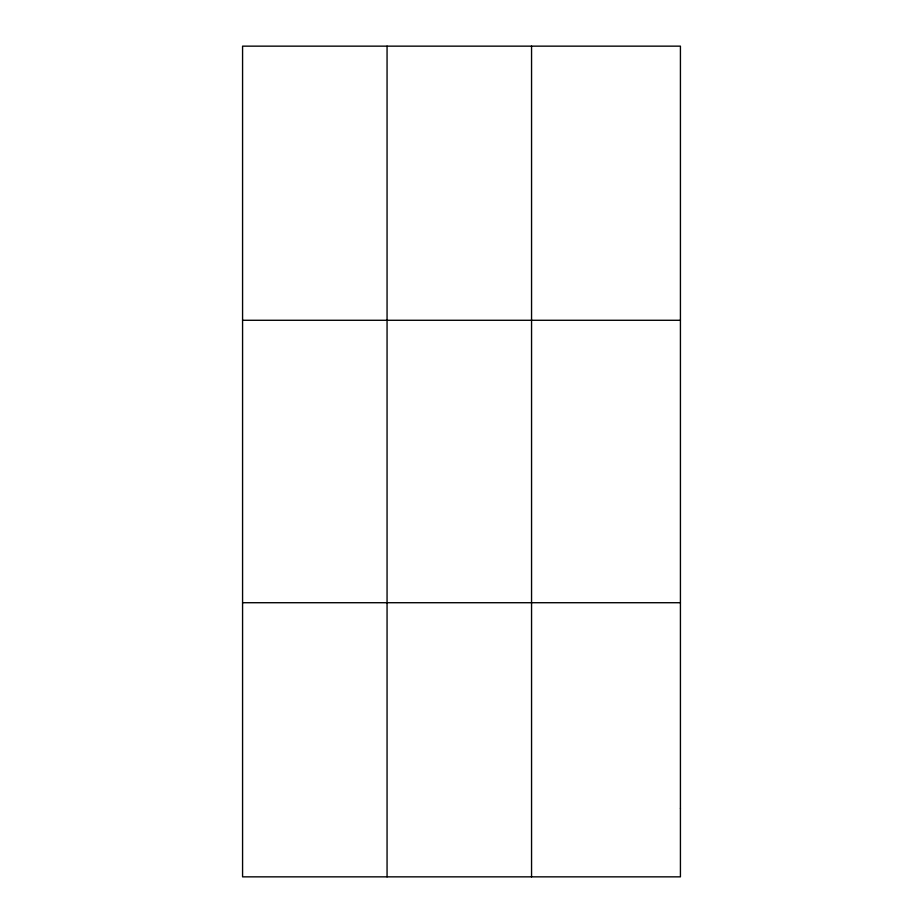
<?xml version="1.0" encoding="UTF-8"?>
<svg xmlns="http://www.w3.org/2000/svg" width="923" height="923" viewBox="0 0 923 923"><rect width="100%" height="100%" fill="white"/><g stroke="black" fill="none" stroke-linecap="round" stroke-linejoin="round"><path stroke-width="1.38" d="M387.06 876.85L387.06 46.15M531.556 876.85L531.556 46.15M242.576 320.281L680.424 320.281M242.576 602.719L680.424 602.719M680.424 808.317L680.424 876.85L242.576 876.85L242.576 46.15L680.424 46.15L680.424 808.317"/></g></svg>
